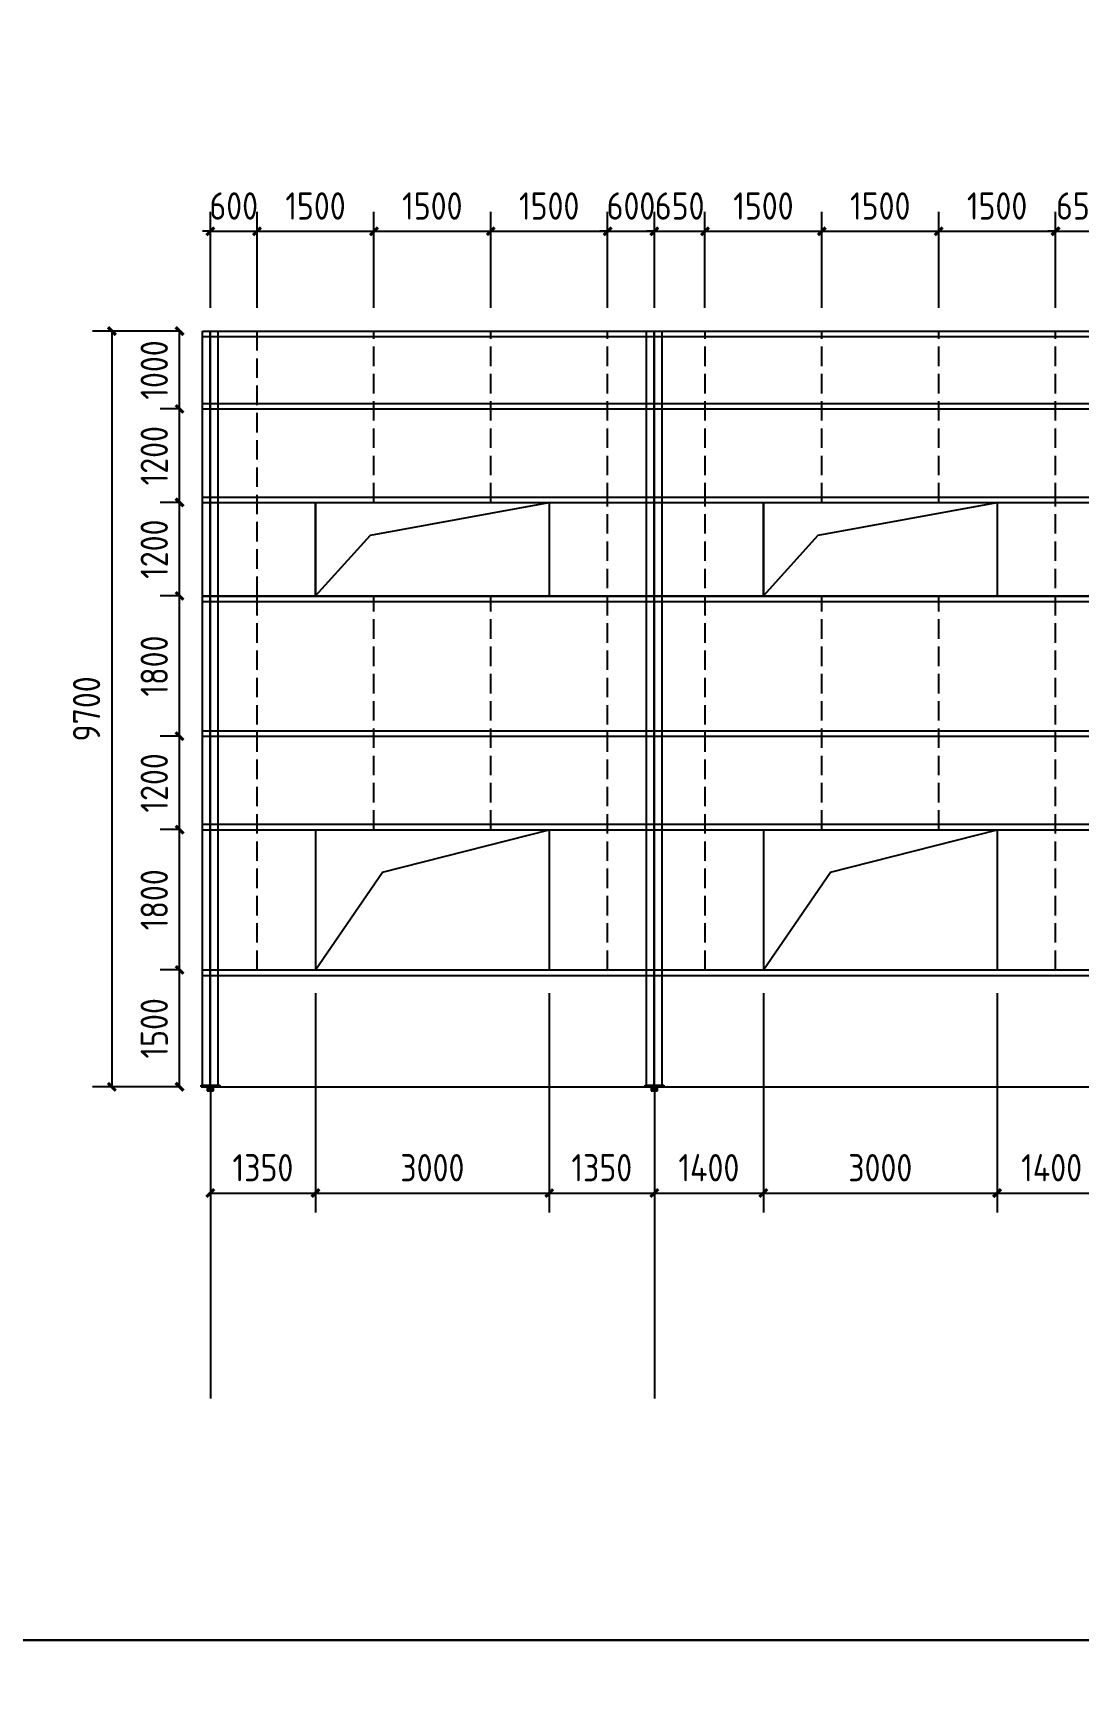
# Model space of a CAD drawing. Extents: x 102162 to 621267, y -39398 to 328893.
# Drawn here: x 483065 to 496485, y 159349 to 180726 of the extents above; entities that cross this region are included whole.
import ezdxf

# ---------------------------------------------------------------- set-up
doc = ezdxf.new("R2010")
doc.units = 0
doc.header["$LTSCALE"] = 1000
doc.header["$MEASUREMENT"] = 0
doc.linetypes.add('DASH', pattern=[0.35, 0.25, -0.1])
doc.layers.add('AXIS', color=3, linetype='Continuous')
doc.layers.add('DOTE', color=1, linetype='Continuous')
doc.styles.get("Standard").update_dxf_attribs({"font": 'gbenor.shx', "bigfont": 'gbcbig.shx'})
doc.dimstyles.get("Standard").update_dxf_attribs({"dimscale": 100, "dimtxt": 3.5, "dimasz": 1, "dimexe": 2.5, "dimexo": 3, "dimgap": 1.5, "dimtad": 1, "dimdec": 0, "dimzin": 0, "dimdsep": 46, "dimtxsty": 'Standard', "dimblk": 'ARCHTICK', "dimcen": 0.09, "dimadec": 0, "dimazin": 0, "dimtfac": 1, "dimtdec": 0, "dimtix": 1, "dimtmove": 2, "dimatfit": 3, "dimfxl": 1, "dimtolj": 1, "dimtzin": 0, "dimarcsym": 0})

# ---------------------------------------------------------------- blocks, each defined once
blk = doc.blocks.new('_ArchTick')
at = {"color": 0, "linetype": 'ByBlock', "const_width": 0.4}
blk.add_lwpolyline([(-0.5, -0.5), (0.5, 0.5)], dxfattribs=at)
blk = doc.blocks.new('*D5537')
at = {"color": 0, "lineweight": -2}
for p, q in [((484938, 168704), (484693, 168704)), ((484943, 167204), (484943, 168704)), ((484918, 167204), (484693, 167204))]:
    blk.add_line(p, q, dxfattribs=at)
at = {"layer": 'Defpoints', "color": 0}
for p in [(484943, 168704), (485238, 168704), (485218, 167204)]:
    blk.add_point(p, dxfattribs=at)
at = {"color": 0, "lineweight": -2, "xscale": 100, "yscale": 100, "zscale": 100}
for p, rotation in [((484943, 168704), 90), ((484943, 167204), 270)]:
    blk.add_blockref('_ArchTick', p, dxfattribs=dict(at, rotation=rotation))
at = {"color": 0, "insert": (484618, 167954), "char_height": 350, "attachment_point": 5, "rotation": 90}
blk.add_mtext('\\A1;1500', dxfattribs=at)
blk = doc.blocks.new('*D5538')
at = {"color": 0, "lineweight": -2}
for p, q in [((484938, 170504), (484693, 170504)), ((484943, 168704), (484943, 170504)), ((484938, 168704), (484693, 168704))]:
    blk.add_line(p, q, dxfattribs=at)
at = {"layer": 'Defpoints', "color": 0}
for p in [(484943, 170504), (485238, 170504), (485238, 168704)]:
    blk.add_point(p, dxfattribs=at)
at = {"color": 0, "lineweight": -2, "xscale": 100, "yscale": 100, "zscale": 100}
for p, rotation in [((484943, 170504), 90), ((484943, 168704), 270)]:
    blk.add_blockref('_ArchTick', p, dxfattribs=dict(at, rotation=rotation))
at = {"color": 0, "insert": (484618, 169604), "char_height": 350, "attachment_point": 5, "rotation": 90}
blk.add_mtext('\\A1;1800', dxfattribs=at)
blk = doc.blocks.new('*D5539')
at = {"color": 0, "lineweight": -2}
for p, q in [((484938, 171704), (484693, 171704)), ((484943, 170504), (484943, 171704)), ((484938, 170504), (484693, 170504))]:
    blk.add_line(p, q, dxfattribs=at)
at = {"layer": 'Defpoints', "color": 0}
for p in [(484943, 171704), (485238, 171704), (485238, 170504)]:
    blk.add_point(p, dxfattribs=at)
at = {"color": 0, "lineweight": -2, "xscale": 100, "yscale": 100, "zscale": 100}
for p, rotation in [((484943, 171704), 90), ((484943, 170504), 270)]:
    blk.add_blockref('_ArchTick', p, dxfattribs=dict(at, rotation=rotation))
at = {"color": 0, "insert": (484618, 171104), "char_height": 350, "attachment_point": 5, "rotation": 90}
blk.add_mtext('\\A1;1200', dxfattribs=at)
blk = doc.blocks.new('*D5540')
at = {"color": 0, "lineweight": -2}
for p, q in [((484938, 173504), (484693, 173504)), ((484943, 171704), (484943, 173504)), ((484938, 171704), (484693, 171704))]:
    blk.add_line(p, q, dxfattribs=at)
at = {"layer": 'Defpoints', "color": 0}
for p in [(484943, 173504), (485238, 173504), (485238, 171704)]:
    blk.add_point(p, dxfattribs=at)
at = {"color": 0, "lineweight": -2, "xscale": 100, "yscale": 100, "zscale": 100}
for p, rotation in [((484943, 173504), 90), ((484943, 171704), 270)]:
    blk.add_blockref('_ArchTick', p, dxfattribs=dict(at, rotation=rotation))
at = {"color": 0, "insert": (484618, 172604), "char_height": 350, "attachment_point": 5, "rotation": 90}
blk.add_mtext('\\A1;1800', dxfattribs=at)
blk = doc.blocks.new('*D5541')
at = {"color": 0, "lineweight": -2}
for p, q in [((484938, 174704), (484693, 174704)), ((484943, 173504), (484943, 174704)), ((484938, 173504), (484693, 173504))]:
    blk.add_line(p, q, dxfattribs=at)
at = {"layer": 'Defpoints', "color": 0}
for p in [(484943, 174704), (485238, 174704), (485238, 173504)]:
    blk.add_point(p, dxfattribs=at)
at = {"color": 0, "lineweight": -2, "xscale": 100, "yscale": 100, "zscale": 100}
for p, rotation in [((484943, 174704), 90), ((484943, 173504), 270)]:
    blk.add_blockref('_ArchTick', p, dxfattribs=dict(at, rotation=rotation))
at = {"color": 0, "insert": (484618, 174104), "char_height": 350, "attachment_point": 5, "rotation": 90}
blk.add_mtext('\\A1;1200', dxfattribs=at)
blk = doc.blocks.new('*D5542')
at = {"color": 0, "lineweight": -2}
for p, q in [((484938, 175904), (484693, 175904)), ((484943, 174704), (484943, 175904)), ((484938, 174704), (484693, 174704))]:
    blk.add_line(p, q, dxfattribs=at)
at = {"layer": 'Defpoints', "color": 0}
for p in [(484943, 175904), (485238, 175904), (485238, 174704)]:
    blk.add_point(p, dxfattribs=at)
at = {"color": 0, "lineweight": -2, "xscale": 100, "yscale": 100, "zscale": 100}
for p, rotation in [((484943, 175904), 90), ((484943, 174704), 270)]:
    blk.add_blockref('_ArchTick', p, dxfattribs=dict(at, rotation=rotation))
at = {"color": 0, "insert": (484618, 175304), "char_height": 350, "attachment_point": 5, "rotation": 90}
blk.add_mtext('\\A1;1200', dxfattribs=at)
blk = doc.blocks.new('*D5543')
at = {"color": 0, "lineweight": -2}
for p, q in [((484938, 176904), (484693, 176904)), ((484943, 175904), (484943, 176904)), ((484938, 175904), (484693, 175904))]:
    blk.add_line(p, q, dxfattribs=at)
at = {"layer": 'Defpoints', "color": 0}
for p in [(484943, 176904), (485238, 176904), (485238, 175904)]:
    blk.add_point(p, dxfattribs=at)
at = {"color": 0, "lineweight": -2, "xscale": 100, "yscale": 100, "zscale": 100}
for p, rotation in [((484943, 176904), 90), ((484943, 175904), 270)]:
    blk.add_blockref('_ArchTick', p, dxfattribs=dict(at, rotation=rotation))
at = {"color": 0, "insert": (484618, 176404), "char_height": 350, "attachment_point": 5, "rotation": 90}
blk.add_mtext('\\A1;1000', dxfattribs=at)
blk = doc.blocks.new('*D5544')
at = {"color": 0, "lineweight": -2}
for p, q in [((484938, 176904), (483824, 176904)), ((484074, 176904), (484074, 167204)), ((484938, 167204), (483824, 167204))]:
    blk.add_line(p, q, dxfattribs=at)
at = {"layer": 'Defpoints', "color": 0}
for p in [(485238, 176904), (484074, 167204), (485238, 167204)]:
    blk.add_point(p, dxfattribs=at)
at = {"color": 0, "lineweight": -2, "xscale": 100, "yscale": 100, "zscale": 100}
for p, rotation in [((484074, 176904), 90), ((484074, 167204), 270)]:
    blk.add_blockref('_ArchTick', p, dxfattribs=dict(at, rotation=rotation))
at = {"color": 0, "insert": (483749, 172054), "char_height": 350, "attachment_point": 5, "rotation": 90}
blk.add_mtext('\\A1;9700', dxfattribs=at)
blk = doc.blocks.new('*D5545')
at = {"color": 0, "lineweight": -2}
for p, q in [((486688, 168404), (486688, 165590)), ((485338, 166904), (485338, 165590)), ((485338, 165840), (486688, 165840))]:
    blk.add_line(p, q, dxfattribs=at)
at = {"layer": 'Defpoints', "color": 0}
for p in [(486688, 168704), (485338, 167204), (486688, 165840)]:
    blk.add_point(p, dxfattribs=at)
at = {"color": 0, "lineweight": -2, "xscale": 100, "yscale": 100, "zscale": 100, "rotation": 180}
blk.add_blockref('_ArchTick', (485338, 165840), dxfattribs=at)
at = {"color": 0, "lineweight": -2, "xscale": 100, "yscale": 100, "zscale": 100}
blk.add_blockref('_ArchTick', (486688, 165840), dxfattribs=at)
at = {"color": 0, "insert": (486013, 166165), "char_height": 350, "attachment_point": 5}
blk.add_mtext('\\A1;1350', dxfattribs=at)
blk = doc.blocks.new('*D5546')
at = {"color": 0, "lineweight": -2}
for p, q in [((486688, 168404), (486688, 165590)), ((489688, 168404), (489688, 165590)), ((486688, 165840), (489688, 165840))]:
    blk.add_line(p, q, dxfattribs=at)
at = {"layer": 'Defpoints', "color": 0}
for p in [(486688, 168704), (489688, 168704), (489688, 165840)]:
    blk.add_point(p, dxfattribs=at)
at = {"color": 0, "lineweight": -2, "xscale": 100, "yscale": 100, "zscale": 100, "rotation": 180}
blk.add_blockref('_ArchTick', (486688, 165840), dxfattribs=at)
at = {"color": 0, "lineweight": -2, "xscale": 100, "yscale": 100, "zscale": 100}
blk.add_blockref('_ArchTick', (489688, 165840), dxfattribs=at)
at = {"color": 0, "insert": (488188, 166165), "char_height": 350, "attachment_point": 5}
blk.add_mtext('\\A1;3000', dxfattribs=at)
blk = doc.blocks.new('*D5547')
at = {"color": 0, "lineweight": -2}
for p, q in [((489688, 168404), (489688, 165590)), ((491038, 166904), (491038, 165590)), ((489688, 165840), (491038, 165840))]:
    blk.add_line(p, q, dxfattribs=at)
at = {"layer": 'Defpoints', "color": 0}
for p in [(489688, 168704), (491038, 167204), (491038, 165840)]:
    blk.add_point(p, dxfattribs=at)
at = {"color": 0, "lineweight": -2, "xscale": 100, "yscale": 100, "zscale": 100, "rotation": 180}
blk.add_blockref('_ArchTick', (489688, 165840), dxfattribs=at)
at = {"color": 0, "lineweight": -2, "xscale": 100, "yscale": 100, "zscale": 100}
blk.add_blockref('_ArchTick', (491038, 165840), dxfattribs=at)
at = {"color": 0, "insert": (490363, 166165), "char_height": 350, "attachment_point": 5}
blk.add_mtext('\\A1;1350', dxfattribs=at)
blk = doc.blocks.new('*D5548')
at = {"color": 0, "lineweight": -2}
for p, q in [((492438, 168404), (492438, 165590)), ((491038, 166904), (491038, 165590)), ((491038, 165840), (492438, 165840))]:
    blk.add_line(p, q, dxfattribs=at)
at = {"layer": 'Defpoints', "color": 0}
for p in [(492438, 168704), (491038, 167204), (492438, 165840)]:
    blk.add_point(p, dxfattribs=at)
at = {"color": 0, "lineweight": -2, "xscale": 100, "yscale": 100, "zscale": 100, "rotation": 180}
blk.add_blockref('_ArchTick', (491038, 165840), dxfattribs=at)
at = {"color": 0, "lineweight": -2, "xscale": 100, "yscale": 100, "zscale": 100}
blk.add_blockref('_ArchTick', (492438, 165840), dxfattribs=at)
at = {"color": 0, "insert": (491738, 166165), "char_height": 350, "attachment_point": 5}
blk.add_mtext('\\A1;1400', dxfattribs=at)
blk = doc.blocks.new('*D5549')
at = {"color": 0, "lineweight": -2}
for p, q in [((492438, 168404), (492438, 165590)), ((495438, 168404), (495438, 165590)), ((492438, 165840), (495438, 165840))]:
    blk.add_line(p, q, dxfattribs=at)
at = {"layer": 'Defpoints', "color": 0}
for p in [(492438, 168704), (495438, 168704), (495438, 165840)]:
    blk.add_point(p, dxfattribs=at)
at = {"color": 0, "lineweight": -2, "xscale": 100, "yscale": 100, "zscale": 100, "rotation": 180}
blk.add_blockref('_ArchTick', (492438, 165840), dxfattribs=at)
at = {"color": 0, "lineweight": -2, "xscale": 100, "yscale": 100, "zscale": 100}
blk.add_blockref('_ArchTick', (495438, 165840), dxfattribs=at)
at = {"color": 0, "insert": (493938, 166165), "char_height": 350, "attachment_point": 5}
blk.add_mtext('\\A1;3000', dxfattribs=at)
blk = doc.blocks.new('*D5550')
at = {"color": 0, "lineweight": -2}
for p, q in [((495438, 168404), (495438, 165590)), ((496838, 166904), (496838, 165590)), ((495438, 165840), (496838, 165840))]:
    blk.add_line(p, q, dxfattribs=at)
at = {"layer": 'Defpoints', "color": 0}
for p in [(495438, 168704), (496838, 167204), (496838, 165840)]:
    blk.add_point(p, dxfattribs=at)
at = {"color": 0, "lineweight": -2, "xscale": 100, "yscale": 100, "zscale": 100, "rotation": 180}
blk.add_blockref('_ArchTick', (495438, 165840), dxfattribs=at)
at = {"color": 0, "lineweight": -2, "xscale": 100, "yscale": 100, "zscale": 100}
blk.add_blockref('_ArchTick', (496838, 165840), dxfattribs=at)
at = {"color": 0, "insert": (496138, 166165), "char_height": 350, "attachment_point": 5}
blk.add_mtext('\\A1;1400', dxfattribs=at)
blk = doc.blocks.new('*D5562')
at = {"color": 0, "lineweight": -2}
for p, q in [((485338, 177204), (485338, 178434)), ((485938, 177204), (485938, 178434)), ((485338, 178184), (485238, 178184)), ((485338, 178184), (485938, 178184)), ((485938, 178184), (486038, 178184))]:
    blk.add_line(p, q, dxfattribs=at)
at = {"layer": 'Defpoints', "color": 0}
for p in [(485938, 178184), (485338, 176904), (485938, 176904)]:
    blk.add_point(p, dxfattribs=at)
at = {"color": 0, "lineweight": -2, "xscale": 100, "yscale": 100, "zscale": 100}
blk.add_blockref('_ArchTick', (485338, 178184), dxfattribs=at)
at = {"color": 0, "lineweight": -2, "xscale": 100, "yscale": 100, "zscale": 100, "rotation": 180}
blk.add_blockref('_ArchTick', (485938, 178184), dxfattribs=at)
at = {"color": 0, "insert": (485638, 178509), "char_height": 350, "attachment_point": 5}
blk.add_mtext('\\A1;600', dxfattribs=at)
blk = doc.blocks.new('*D5563')
at = {"color": 0, "lineweight": -2}
for p, q in [((485938, 177204), (485938, 178434)), ((487438, 177204), (487438, 178434)), ((485938, 178184), (487438, 178184))]:
    blk.add_line(p, q, dxfattribs=at)
at = {"layer": 'Defpoints', "color": 0}
for p in [(487438, 178184), (485938, 176904), (487438, 176904)]:
    blk.add_point(p, dxfattribs=at)
at = {"color": 0, "lineweight": -2, "xscale": 100, "yscale": 100, "zscale": 100, "rotation": 180}
blk.add_blockref('_ArchTick', (485938, 178184), dxfattribs=at)
at = {"color": 0, "lineweight": -2, "xscale": 100, "yscale": 100, "zscale": 100}
blk.add_blockref('_ArchTick', (487438, 178184), dxfattribs=at)
at = {"color": 0, "insert": (486688, 178509), "char_height": 350, "attachment_point": 5}
blk.add_mtext('\\A1;1500', dxfattribs=at)
blk = doc.blocks.new('*D5564')
at = {"color": 0, "lineweight": -2}
for p, q in [((487438, 177204), (487438, 178434)), ((488938, 177204), (488938, 178434)), ((487438, 178184), (488938, 178184))]:
    blk.add_line(p, q, dxfattribs=at)
at = {"layer": 'Defpoints', "color": 0}
for p in [(488938, 178184), (487438, 176904), (488938, 176904)]:
    blk.add_point(p, dxfattribs=at)
at = {"color": 0, "lineweight": -2, "xscale": 100, "yscale": 100, "zscale": 100, "rotation": 180}
blk.add_blockref('_ArchTick', (487438, 178184), dxfattribs=at)
at = {"color": 0, "lineweight": -2, "xscale": 100, "yscale": 100, "zscale": 100}
blk.add_blockref('_ArchTick', (488938, 178184), dxfattribs=at)
at = {"color": 0, "insert": (488188, 178509), "char_height": 350, "attachment_point": 5}
blk.add_mtext('\\A1;1500', dxfattribs=at)
blk = doc.blocks.new('*D5565')
at = {"color": 0, "lineweight": -2}
for p, q in [((488938, 177204), (488938, 178434)), ((490438, 177204), (490438, 178434)), ((488938, 178184), (490438, 178184))]:
    blk.add_line(p, q, dxfattribs=at)
at = {"layer": 'Defpoints', "color": 0}
for p in [(490438, 178184), (488938, 176904), (490438, 176904)]:
    blk.add_point(p, dxfattribs=at)
at = {"color": 0, "lineweight": -2, "xscale": 100, "yscale": 100, "zscale": 100, "rotation": 180}
blk.add_blockref('_ArchTick', (488938, 178184), dxfattribs=at)
at = {"color": 0, "lineweight": -2, "xscale": 100, "yscale": 100, "zscale": 100}
blk.add_blockref('_ArchTick', (490438, 178184), dxfattribs=at)
at = {"color": 0, "insert": (489688, 178509), "char_height": 350, "attachment_point": 5}
blk.add_mtext('\\A1;1500', dxfattribs=at)
blk = doc.blocks.new('*D5566')
at = {"color": 0, "lineweight": -2}
for p, q in [((490438, 177204), (490438, 178434)), ((491038, 177204), (491038, 178434)), ((490438, 178184), (490338, 178184)), ((490438, 178184), (491038, 178184)), ((491038, 178184), (491138, 178184))]:
    blk.add_line(p, q, dxfattribs=at)
at = {"layer": 'Defpoints', "color": 0}
for p in [(491038, 178184), (490438, 176904), (491038, 176904)]:
    blk.add_point(p, dxfattribs=at)
at = {"color": 0, "lineweight": -2, "xscale": 100, "yscale": 100, "zscale": 100}
blk.add_blockref('_ArchTick', (490438, 178184), dxfattribs=at)
at = {"color": 0, "lineweight": -2, "xscale": 100, "yscale": 100, "zscale": 100, "rotation": 180}
blk.add_blockref('_ArchTick', (491038, 178184), dxfattribs=at)
at = {"color": 0, "insert": (490738, 178509), "char_height": 350, "attachment_point": 5}
blk.add_mtext('\\A1;600', dxfattribs=at)
blk = doc.blocks.new('*D5567')
at = {"color": 0, "lineweight": -2}
for p, q in [((491038, 177204), (491038, 178434)), ((491688, 177204), (491688, 178434)), ((491038, 178184), (490938, 178184)), ((491038, 178184), (491688, 178184)), ((491688, 178184), (491788, 178184))]:
    blk.add_line(p, q, dxfattribs=at)
at = {"layer": 'Defpoints', "color": 0}
for p in [(491688, 178184), (491038, 176904), (491688, 176904)]:
    blk.add_point(p, dxfattribs=at)
at = {"color": 0, "lineweight": -2, "xscale": 100, "yscale": 100, "zscale": 100}
blk.add_blockref('_ArchTick', (491038, 178184), dxfattribs=at)
at = {"color": 0, "lineweight": -2, "xscale": 100, "yscale": 100, "zscale": 100, "rotation": 180}
blk.add_blockref('_ArchTick', (491688, 178184), dxfattribs=at)
at = {"color": 0, "insert": (491363, 178509), "char_height": 350, "attachment_point": 5}
blk.add_mtext('\\A1;650', dxfattribs=at)
blk = doc.blocks.new('*D5568')
at = {"color": 0, "lineweight": -2}
for p, q in [((491688, 177204), (491688, 178434)), ((493188, 177204), (493188, 178434)), ((491688, 178184), (493188, 178184))]:
    blk.add_line(p, q, dxfattribs=at)
at = {"layer": 'Defpoints', "color": 0}
for p in [(493188, 178184), (491688, 176904), (493188, 176904)]:
    blk.add_point(p, dxfattribs=at)
at = {"color": 0, "lineweight": -2, "xscale": 100, "yscale": 100, "zscale": 100, "rotation": 180}
blk.add_blockref('_ArchTick', (491688, 178184), dxfattribs=at)
at = {"color": 0, "lineweight": -2, "xscale": 100, "yscale": 100, "zscale": 100}
blk.add_blockref('_ArchTick', (493188, 178184), dxfattribs=at)
at = {"color": 0, "insert": (492438, 178509), "char_height": 350, "attachment_point": 5}
blk.add_mtext('\\A1;1500', dxfattribs=at)
blk = doc.blocks.new('*D5569')
at = {"color": 0, "lineweight": -2}
for p, q in [((493188, 177204), (493188, 178434)), ((494688, 177204), (494688, 178434)), ((493188, 178184), (494688, 178184))]:
    blk.add_line(p, q, dxfattribs=at)
at = {"layer": 'Defpoints', "color": 0}
for p in [(494688, 178184), (493188, 176904), (494688, 176904)]:
    blk.add_point(p, dxfattribs=at)
at = {"color": 0, "lineweight": -2, "xscale": 100, "yscale": 100, "zscale": 100, "rotation": 180}
blk.add_blockref('_ArchTick', (493188, 178184), dxfattribs=at)
at = {"color": 0, "lineweight": -2, "xscale": 100, "yscale": 100, "zscale": 100}
blk.add_blockref('_ArchTick', (494688, 178184), dxfattribs=at)
at = {"color": 0, "insert": (493938, 178509), "char_height": 350, "attachment_point": 5}
blk.add_mtext('\\A1;1500', dxfattribs=at)
blk = doc.blocks.new('*D5570')
at = {"color": 0, "lineweight": -2}
for p, q in [((494688, 177204), (494688, 178434)), ((496188, 177204), (496188, 178434)), ((494688, 178184), (496188, 178184))]:
    blk.add_line(p, q, dxfattribs=at)
at = {"layer": 'Defpoints', "color": 0}
for p in [(496188, 178184), (494688, 176904), (496188, 176904)]:
    blk.add_point(p, dxfattribs=at)
at = {"color": 0, "lineweight": -2, "xscale": 100, "yscale": 100, "zscale": 100, "rotation": 180}
blk.add_blockref('_ArchTick', (494688, 178184), dxfattribs=at)
at = {"color": 0, "lineweight": -2, "xscale": 100, "yscale": 100, "zscale": 100}
blk.add_blockref('_ArchTick', (496188, 178184), dxfattribs=at)
at = {"color": 0, "insert": (495438, 178509), "char_height": 350, "attachment_point": 5}
blk.add_mtext('\\A1;1500', dxfattribs=at)
blk = doc.blocks.new('*D5571')
at = {"color": 0, "lineweight": -2}
for p, q in [((496188, 177204), (496188, 178434)), ((496838, 177204), (496838, 178434)), ((496188, 178184), (496088, 178184)), ((496188, 178184), (496838, 178184)), ((496838, 178184), (496938, 178184))]:
    blk.add_line(p, q, dxfattribs=at)
at = {"layer": 'Defpoints', "color": 0}
for p in [(496838, 178184), (496188, 176904), (496838, 176904)]:
    blk.add_point(p, dxfattribs=at)
at = {"color": 0, "lineweight": -2, "xscale": 100, "yscale": 100, "zscale": 100}
blk.add_blockref('_ArchTick', (496188, 178184), dxfattribs=at)
at = {"color": 0, "lineweight": -2, "xscale": 100, "yscale": 100, "zscale": 100, "rotation": 180}
blk.add_blockref('_ArchTick', (496838, 178184), dxfattribs=at)
at = {"color": 0, "insert": (496513, 178509), "char_height": 350, "attachment_point": 5}
blk.add_mtext('\\A1;650', dxfattribs=at)

msp = doc.modelspace()

# ---------------------------------------------------------------- linework, layer by layer
for p, q in [((485238.3, 176903.7), (520038.3, 176903.7)), ((485238.3, 176833.7), (520038.3, 176833.7)), ((485238.3, 175973.7), (520038.3, 175973.7)), ((485238.3, 175903.7), (520038.3, 175903.7)), ((485238.3, 174773.7), (520038.3, 174773.7)), ((485238.3, 174703.7), (520038.3, 174703.7)), ((486688.3, 174703.7), (486688.3, 173503.7)), ((487392.6, 174282.2), (489688.3, 174703.7)), ((489688.3, 174703.7), (489688.3, 173503.7)), ((492438.3, 174703.7), (492438.3, 173503.7)), ((493142.6, 174282.2), (495438.3, 174703.7)), ((495438.3, 174703.7), (495438.3, 173503.7)), ((486688.3, 173503.7), (487392.6, 174282.2)), ((492438.3, 173503.7), (493142.6, 174282.2)), ((485238.3, 173503.7), (520038.3, 173503.7)), ((485238.3, 173501.7), (520038.3, 173501.7)), ((485238.3, 173433.7), (520038.3, 173433.7)), ((485238.3, 171773.7), (508441.3, 171773.7)), ((485238.3, 171703.7), (508441.3, 171703.7)), ((485238.3, 170573.7), (509338.3, 170573.7)), ((485238.3, 170503.7), (509338.3, 170503.7)), ((487548.7, 169956.3), (489688.3, 170503.7)), ((489688.3, 170503.7), (489688.3, 168703.7)), ((492438.3, 170503.7), (492438.3, 168703.7)), ((493298.7, 169956.3), (495438.3, 170503.7)), ((495438.3, 170503.7), (495438.3, 168703.7)), ((486688.3, 168703.7), (487548.7, 169956.3)), ((492438.3, 168703.7), (493298.7, 169956.3)), ((485238.3, 168703.7), (509338.3, 168703.7)), ((485238.3, 168633.7), (509338.3, 168633.7)), ((485218.3, 167203.7), (520058.3, 167203.7))]:
    msp.add_line(p, q)
at = {"color": 6}
for p, q in [((486688.3, 173503.7), (486688.3, 174703.7)), ((489688.3, 174703.7), (489688.3, 173503.7)), ((492438.3, 173503.7), (492438.3, 174703.7)), ((495438.3, 174703.7), (495438.3, 173503.7)), ((486688.3, 170503.7), (486688.3, 168703.7)), ((486688.3, 170503.7), (489688.3, 170503.7)), ((489688.3, 170503.7), (489688.3, 168703.7)), ((492438.3, 170503.7), (492438.3, 168703.7)), ((492438.3, 170503.7), (495438.3, 170503.7)), ((495438.3, 170503.7), (495438.3, 168703.7)), ((485298.3, 167203.7), (485298.3, 167153.7)), ((485308.3, 167203.7), (485308.3, 167153.7)), ((485368.3, 167153.7), (485368.3, 167203.7)), ((485378.3, 167153.7), (485378.3, 167203.7)), ((490998.3, 167203.7), (490998.3, 167153.7)), ((491008.3, 167203.7), (491008.3, 167153.7)), ((491068.3, 167153.7), (491068.3, 167203.7)), ((491078.3, 167153.7), (491078.3, 167203.7)), ((485298.3, 167153.7), (485378.3, 167153.7)), ((490998.3, 167153.7), (491078.3, 167153.7))]:
    msp.add_line(p, q, dxfattribs=at)
at = {"color": 2}
for p, q in [((485218.3, 167203.7), (485218.3, 167223.7)), ((485218.3, 167223.7), (485458.3, 167223.7)), ((485338.3, 167203.7), (485218.3, 167203.7)), ((485458.3, 167203.7), (485338.3, 167203.7)), ((485458.3, 167223.7), (485458.3, 167203.7)), ((490918.3, 167203.7), (490918.3, 167223.7)), ((490918.3, 167223.7), (491158.3, 167223.7)), ((491038.3, 167203.7), (490918.3, 167203.7)), ((491158.3, 167203.7), (491038.3, 167203.7)), ((491158.3, 167223.7), (491158.3, 167203.7))]:
    msp.add_line(p, q, dxfattribs=at)
for points in [[(473411.7, 202101.7), (532811.7, 202101.7), (532811.7, 160101.7), (473411.7, 160101.7)], [(473411.7, 160101.7), (532811.7, 160101.7), (532811.7, 118101.7), (473411.7, 118101.7)]]:
    msp.add_lwpolyline(points, close=True)
at = {"layer": 'AXIS'}
for p, q in [((485338.3, 167203.7), (485338.3, 163203.7)), ((491038.3, 167203.7), (491038.3, 163203.7))]:
    msp.add_line(p, q, dxfattribs=at)
at = {"layer": 'DOTE', "color": 0}
for p, q in [((485238.3, 167203.7), (485238.3, 176903.7)), ((485335.3, 167203.7), (485335.3, 176903.7)), ((485341.3, 167203.7), (485341.3, 176903.7)), ((485438.3, 167203.7), (485438.3, 176903.7)), ((490938.3, 167203.7), (490938.3, 176903.7)), ((491035.3, 167203.7), (491035.3, 176903.7)), ((491041.3, 167203.7), (491041.3, 176903.7)), ((491138.3, 167203.7), (491138.3, 176903.7))]:
    msp.add_line(p, q, dxfattribs=at)
at = {"layer": 'DOTE'}
for p, q in [((485338.3, 167153.7), (485338.3, 176903.7)), ((491038.3, 167153.7), (491038.3, 176903.7)), ((491038.3, 167153.7), (491038.3, 176903.7))]:
    msp.add_line(p, q, dxfattribs=at)
at = {"layer": 'DOTE', "color": 4, "linetype": 'DASH'}
for p, q in [((485938.3, 173503.7), (485938.3, 176903.7)), ((487438.3, 174703.7), (487438.3, 176903.7)), ((488938.3, 174703.7), (488938.3, 176903.7)), ((490438.3, 174703.7), (490438.3, 176903.7)), ((491688.3, 174703.7), (491688.3, 176903.7)), ((493188.3, 174703.7), (493188.3, 176903.7)), ((494688.3, 174703.7), (494688.3, 176903.7)), ((496188.3, 174703.7), (496188.3, 176903.7)), ((490438.3, 168703.7), (490438.3, 174703.7)), ((491688.3, 168703.7), (491688.3, 174703.7)), ((496188.3, 168703.7), (496188.3, 174703.7)), ((485938.3, 168703.7), (485938.3, 173503.7)), ((487438.3, 170503.7), (487438.3, 173503.7)), ((488938.3, 170503.7), (488938.3, 173503.7)), ((493188.3, 170503.7), (493188.3, 173503.7)), ((494688.3, 170503.7), (494688.3, 173503.7))]:
    msp.add_line(p, q, dxfattribs=at)

# ---------------------------------------------------------------- dimensions: what is measured, and where the dimension line sits
for base, p1, p2, picture, middle in [((485938.3, 178183.9), (485338.3, 176903.7), (485938.3, 176903.7), '*D5562', (485638.3, 178508.9)), ((487438.3, 178183.9), (485938.3, 176903.7), (487438.3, 176903.7), '*D5563', (486688.3, 178508.9)), ((488938.3, 178183.9), (487438.3, 176903.7), (488938.3, 176903.7), '*D5564', (488188.3, 178508.9)), ((490438.3, 178183.9), (488938.3, 176903.7), (490438.3, 176903.7), '*D5565', (489688.3, 178508.9)), ((491038.3, 178183.9), (490438.3, 176903.7), (491038.3, 176903.7), '*D5566', (490738.3, 178508.9)), ((491688.3, 178183.9), (491038.3, 176903.7), (491688.3, 176903.7), '*D5567', (491363.3, 178508.9)), ((493188.3, 178183.9), (491688.3, 176903.7), (493188.3, 176903.7), '*D5568', (492438.3, 178508.9)), ((494688.3, 178183.9), (493188.3, 176903.7), (494688.3, 176903.7), '*D5569', (493938.3, 178508.9)), ((496188.3, 178183.9), (494688.3, 176903.7), (496188.3, 176903.7), '*D5570', (495438.3, 178508.9)), ((496838.3, 178183.9), (496188.3, 176903.7), (496838.3, 176903.7), '*D5571', (496513.3, 178508.9)), ((486688.3, 165839.7), (485338.3, 167203.7), (486688.3, 168703.7), '*D5545', (486013.3, 166164.7)), ((489688.3, 165839.7), (486688.3, 168703.7), (489688.3, 168703.7), '*D5546', (488188.3, 166164.7)), ((491038.3, 165839.7), (489688.3, 168703.7), (491038.3, 167203.7), '*D5547', (490363.3, 166164.7)), ((492438.3, 165839.7), (491038.3, 167203.7), (492438.3, 168703.7), '*D5548', (491738.3, 166164.7)), ((495438.3, 165839.7), (492438.3, 168703.7), (495438.3, 168703.7), '*D5549', (493938.3, 166164.7)), ((496838.3, 165839.7), (495438.3, 168703.7), (496838.3, 167203.7), '*D5550', (496138.3, 166164.7))]:
    dim = msp.add_linear_dim(base=base, p1=p1, p2=p2, dimstyle='Standard')
    dim.commit()
    dim.dimension.update_dxf_attribs({"geometry": picture, "text_midpoint": middle})
dim = msp.add_aligned_dim(p1=(485238.3, 176903.7), p2=(485238.3, 167203.7), distance=-1164.1, dimstyle='Standard')
dim.commit()
dim.dimension.update_dxf_attribs({"geometry": '*D5544', "text_midpoint": (483749.1, 172053.7)})
for base, p1, p2, picture, middle in [((484943.4, 176903.7), (485238.3, 175903.7), (485238.3, 176903.7), '*D5543', (484618.4, 176403.7)), ((484943.4, 175903.7), (485238.3, 174703.7), (485238.3, 175903.7), '*D5542', (484618.4, 175303.7)), ((484943.4, 174703.7), (485238.3, 173503.7), (485238.3, 174703.7), '*D5541', (484618.4, 174103.7)), ((484943.4, 173503.7), (485238.3, 171703.7), (485238.3, 173503.7), '*D5540', (484618.4, 172603.7)), ((484943.4, 171703.7), (485238.3, 170503.7), (485238.3, 171703.7), '*D5539', (484618.4, 171103.7)), ((484943.4, 170503.7), (485238.3, 168703.7), (485238.3, 170503.7), '*D5538', (484618.4, 169603.7)), ((484943.4, 168703.7), (485218.3, 167203.7), (485238.3, 168703.7), '*D5537', (484618.4, 167953.7))]:
    dim = msp.add_linear_dim(base=base, p1=p1, p2=p2, angle=90, dimstyle='Standard')
    dim.commit()
    dim.dimension.update_dxf_attribs({"geometry": picture, "text_midpoint": middle})

doc.saveas('drawing.dxf')
